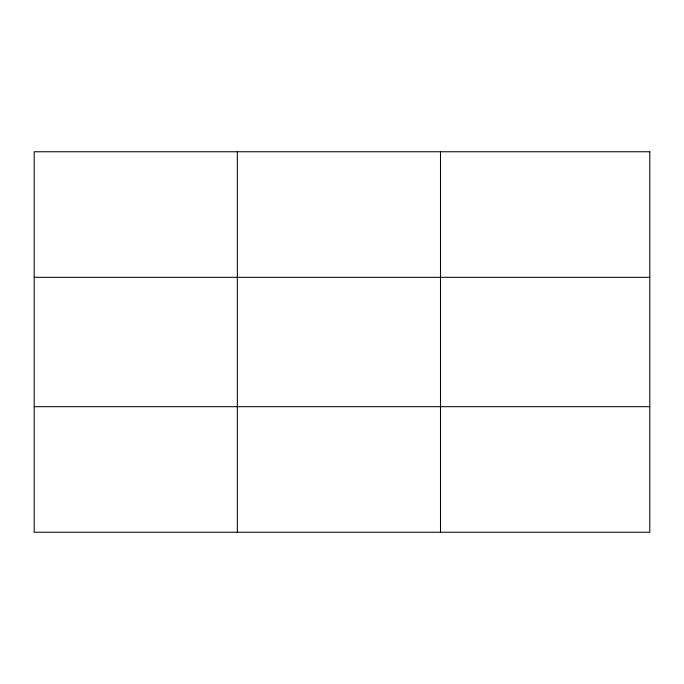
<?xml version="1.0" encoding="UTF-8"?>
<svg xmlns="http://www.w3.org/2000/svg" width="684" height="684" viewBox="0 0 684 684"><rect width="100%" height="100%" fill="white"/><g stroke="black" fill="none" stroke-linecap="round" stroke-linejoin="round"><path stroke-width="1.03" d="M237.348 532.237L237.348 151.762M440.496 532.237L440.496 151.762M34.2 277.319L649.8 277.319M34.2 406.681L649.8 406.681M649.8 151.762L649.8 532.237L34.2 532.237L34.2 151.762L649.8 151.762"/></g></svg>
